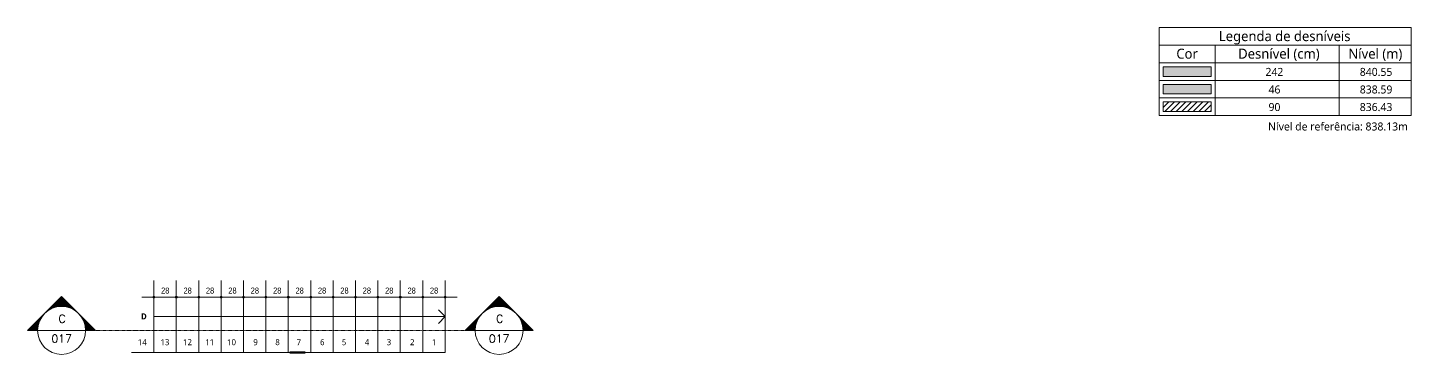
# Model space of a CAD drawing. Header units: centimetres. Extents: x -1095 to 23421, y -520 to 84300.
# Drawn here: x 21692 to 23421, y -332 to 77 of the extents above; entities that cross this region are included whole.
import ezdxf

# ---------------------------------------------------------------- set-up
doc = ezdxf.new("R2010")
doc.units = ezdxf.units.CM
doc.linetypes.add('Centro de 6 mm', pattern=[1.32, 0.6, -0.24, 0.24, -0.24])
doc.linetypes.add('Projeção', pattern=[0.396875, 0.238125, -0.15875])
for name, color, linetype, lineweight in [('A-ANNO-DIMS', 7, 'Continuous', 9), ('A-ANNO-DIMS-50', 7, 'Continuous', 9), ('A-DETL-GENF', 7, 'Continuous', 18), ('A-DETL-IDEN', 7, 'Continuous', 9), ('A-DETL-THIN', 7, 'Continuous', 18), ('G-ANNO-SYMB', 7, 'Continuous', 9), ('G-ANNO-TEXT', 7, 'Continuous', 9), ('S-COLS', 7, 'Continuous', 9), ('S-STRS', 7, 'Continuous', 9)]:
    doc.layers.add(name, color=color, linetype=linetype, lineweight=lineweight)
doc.layers.add('A-DETL', color=7, linetype='Continuous', lineweight=18, true_color=0x00a600)
doc.styles.add('Fira Sans_1', font='', dxfattribs={"width": 0.9, "height": 7.5})
doc.styles.add('Gadugi_1', font='gadugi.ttf', dxfattribs={"height": 10})
doc.styles.add('Gadugi_2', font='gadugi.ttf', dxfattribs={"height": 7.5})
doc.styles.add('Gadugi_3', font='gadugi.ttf', dxfattribs={"height": 12.5})
doc.styles.add('Gadugi_B', font='gadugib.ttf', dxfattribs={"height": 7.5})
doc.styles.add('RomanD', font='romand__.ttf', dxfattribs={"height": 10})
doc.styles.get('Fira Sans_1').set_extended_font_data('Fira Sans')
doc.dimstyles.new('PED_R80_1_5mm_ACIMA_As_ESQ__R00_7', dxfattribs={"dimscale": 30.48, "dimtxt": 10.229846, "dimasz": 0.328084, "dimexe": 0.246063, "dimexo": 0.246063, "dimgap": 0.049213, "dimtad": 1, "dimdec": 1, "dimrnd": 0.5, "dimdsep": 46, "dimtxsty": 'Fira Sans_1', "dimblk1": 'DOTSMALL', "dimblk2": 'DOTSMALL', "dimsah": 1, "dimcen": 0.09, "dimdle": 0.492126, "dimazin": 0, "dimtfac": 1, "dimtdec": 4, "dimtix": 1, "dimtmove": 0, "dimatfit": 3, "dimfxl": 1, "dimtvp": 1, "dimtolj": 1, "dimtzin": 0, "dimarcsym": 2})

# ---------------------------------------------------------------- blocks, each defined once
blk = doc.blocks.new('Corte - M_Cabeça do corte - Preenchida-2060824-PL501 - FORMA DA ESCADA RES')
at = {"layer": 'G-ANNO-SYMB'}
h = blk.add_hatch(color=256, dxfattribs=at)
edge = h.paths.add_edge_path(flags=0)
edge.add_line((-0.6, 0.849), (-0.6, 0.6))
edge.add_arc((-0.6, 0), 0.6, 90, 135)
edge.add_line((-1.024, 0.424), (-0.6, 0.849))
h = blk.add_hatch(color=256, dxfattribs=at)
edge = h.paths.add_edge_path(flags=0)
edge.add_line((-0.6, 0.849), (-0.176, 0.424))
edge.add_arc((-0.6, 0), 0.6, 45, 90)
edge.add_line((-0.6, 0.6), (-0.6, 0.849))
h = blk.add_hatch(color=256, dxfattribs=at)
edge = h.paths.add_edge_path(flags=0)
edge.add_line((-1.449, 0), (-1.024, 0.424))
edge.add_arc((-0.6, 0), 0.6, 135, 180)
edge.add_line((-1.2, 0), (-1.449, 0))
h = blk.add_hatch(color=256, dxfattribs=at)
edge = h.paths.add_edge_path(flags=0)
edge.add_line((0.249, 0), (0, 0))
edge.add_arc((-0.6, 0), 0.6, 360, 405)
edge.add_line((-0.176, 0.424), (0.249, 0))
for p, q in [((-0.6, 0.849), (-1.449, 0)), ((-0.6, 0.849), (-1.024, 0.424)), ((-0.6, 0.849), (0.249, 0)), ((-0.6, 0.6), (-0.6, 0.849)), ((-0.6, 0.849), (-0.6, 0.6)), ((-0.176, 0.424), (-0.6, 0.849)), ((-1.024, 0.424), (-1.449, 0)), ((0.249, 0), (-0.176, 0.424)), ((-1.449, 0), (-1.2, 0)), ((0, 0), (0.249, 0)), ((-1.2, 0), (-1.449, 0)), ((0, 0), (0.249, 0))]:
    blk.add_line(p, q, dxfattribs=at)
for start, end in [(360, 180), (135, 180), (90, 135), (45, 90), (360, 45), (180, 360)]:
    blk.add_arc((-0.6, 0), 0.6, start, end, dxfattribs=at)
blk = doc.blocks.new('DIMBLOCK408-PL501 - FORMA DA ESCADA RES')
at = {"layer": 'A-ANNO-DIMS-50', "true_color": 0x000032}
h = blk.add_hatch(color=178, dxfattribs=at)
edge = h.paths.add_edge_path(flags=0)
edge.add_arc((21849.3, -260.3), 1.25, 0, 360)
h = blk.add_hatch(color=178, dxfattribs=at)
edge = h.paths.add_edge_path(flags=0)
edge.add_arc((21877.3, -260.3), 1.25, 0, 360)
at = {"layer": 'A-ANNO-DIMS-50', "color": 178, "true_color": 0x000032}
for p, q in [((21849.3, -266), (21849.3, -252.8)), ((21877.3, -266), (21877.3, -252.8)), ((21834.3, -260.3), (21877.3, -260.3)), ((21849.3, -260.3), (21849.3, -266)), ((21877.3, -260.3), (21877.3, -266))]:
    blk.add_line(p, q, dxfattribs=at)
for centre in [(21849.3, -260.3), (21877.3, -260.3)]:
    blk.add_circle(centre, 1.25, dxfattribs=at)
at = {"layer": 'A-ANNO-DIMS-50', "color": 0, "insert": (21858.3, -248.4), "char_height": 7.5, "width": 11.961, "attachment_point": 1, "line_spacing_factor": 1.049215, "style": 'Fira Sans_1'}
blk.add_mtext('28', dxfattribs=at)
blk = doc.blocks.new('_DotSmall')
at = {"color": 0, "linetype": 'ByBlock', "const_width": 0.5}
blk.add_lwpolyline([(-0.0625, 0, 1), (0.0625, 0, 1)], format="xyb", close=True, dxfattribs=at)
blk = doc.blocks.new('DIMBLOCK409-PL501 - FORMA DA ESCADA RES')
at = {"layer": 'A-ANNO-DIMS-50', "true_color": 0x000032}
h = blk.add_hatch(color=178, dxfattribs=at)
edge = h.paths.add_edge_path(flags=0)
edge.add_arc((21877.3, -260.3), 1.25, 0, 360)
h = blk.add_hatch(color=178, dxfattribs=at)
edge = h.paths.add_edge_path(flags=0)
edge.add_arc((21905.3, -260.3), 1.25, 0, 360)
at = {"layer": 'A-ANNO-DIMS-50', "color": 178, "true_color": 0x000032}
for p, q in [((21877.3, -266), (21877.3, -252.8)), ((21905.3, -266), (21905.3, -252.8)), ((21877.3, -260.3), (21905.3, -260.3)), ((21877.3, -260.3), (21877.3, -266)), ((21905.3, -260.3), (21905.3, -266))]:
    blk.add_line(p, q, dxfattribs=at)
for centre in [(21877.3, -260.3), (21905.3, -260.3)]:
    blk.add_circle(centre, 1.25, dxfattribs=at)
at = {"layer": 'A-ANNO-DIMS-50', "color": 0, "insert": (21886.3, -248.4), "char_height": 7.5, "width": 11.961, "attachment_point": 1, "line_spacing_factor": 1.049215, "style": 'Fira Sans_1'}
blk.add_mtext('28', dxfattribs=at)
blk = doc.blocks.new('DIMBLOCK410-PL501 - FORMA DA ESCADA RES')
at = {"layer": 'A-ANNO-DIMS-50', "true_color": 0x000032}
h = blk.add_hatch(color=178, dxfattribs=at)
edge = h.paths.add_edge_path(flags=0)
edge.add_arc((21905.3, -260.3), 1.25, 0, 360)
h = blk.add_hatch(color=178, dxfattribs=at)
edge = h.paths.add_edge_path(flags=0)
edge.add_arc((21933.3, -260.3), 1.25, 0, 360)
at = {"layer": 'A-ANNO-DIMS-50', "color": 178, "true_color": 0x000032}
for p, q in [((21905.3, -266), (21905.3, -252.8)), ((21933.3, -266), (21933.3, -252.8)), ((21905.3, -260.3), (21933.3, -260.3)), ((21905.3, -260.3), (21905.3, -266)), ((21933.3, -260.3), (21933.3, -266))]:
    blk.add_line(p, q, dxfattribs=at)
for centre in [(21905.3, -260.3), (21933.3, -260.3)]:
    blk.add_circle(centre, 1.25, dxfattribs=at)
at = {"layer": 'A-ANNO-DIMS-50', "color": 0, "insert": (21914.3, -248.4), "char_height": 7.5, "width": 11.961, "attachment_point": 1, "line_spacing_factor": 1.049215, "style": 'Fira Sans_1'}
blk.add_mtext('28', dxfattribs=at)
blk = doc.blocks.new('DIMBLOCK411-PL501 - FORMA DA ESCADA RES')
at = {"layer": 'A-ANNO-DIMS-50', "true_color": 0x000032}
h = blk.add_hatch(color=178, dxfattribs=at)
edge = h.paths.add_edge_path(flags=0)
edge.add_arc((21933.3, -260.3), 1.25, 0, 360)
h = blk.add_hatch(color=178, dxfattribs=at)
edge = h.paths.add_edge_path(flags=0)
edge.add_arc((21961.3, -260.3), 1.25, 0, 360)
at = {"layer": 'A-ANNO-DIMS-50', "color": 178, "true_color": 0x000032}
for p, q in [((21933.3, -266), (21933.3, -252.8)), ((21961.3, -266), (21961.3, -252.8)), ((21933.3, -260.3), (21961.3, -260.3)), ((21933.3, -260.3), (21933.3, -266)), ((21961.3, -260.3), (21961.3, -266))]:
    blk.add_line(p, q, dxfattribs=at)
for centre in [(21933.3, -260.3), (21961.3, -260.3)]:
    blk.add_circle(centre, 1.25, dxfattribs=at)
at = {"layer": 'A-ANNO-DIMS-50', "color": 0, "insert": (21942.3, -248.4), "char_height": 7.5, "width": 11.961, "attachment_point": 1, "line_spacing_factor": 1.049215, "style": 'Fira Sans_1'}
blk.add_mtext('28', dxfattribs=at)
blk = doc.blocks.new('DIMBLOCK412-PL501 - FORMA DA ESCADA RES')
at = {"layer": 'A-ANNO-DIMS-50', "true_color": 0x000032}
h = blk.add_hatch(color=178, dxfattribs=at)
edge = h.paths.add_edge_path(flags=0)
edge.add_arc((21961.3, -260.3), 1.25, 0, 360)
h = blk.add_hatch(color=178, dxfattribs=at)
edge = h.paths.add_edge_path(flags=0)
edge.add_arc((21989.3, -260.3), 1.25, 0, 360)
at = {"layer": 'A-ANNO-DIMS-50', "color": 178, "true_color": 0x000032}
for p, q in [((21961.3, -266), (21961.3, -252.8)), ((21989.3, -266), (21989.3, -252.8)), ((21961.3, -260.3), (21989.3, -260.3)), ((21961.3, -260.3), (21961.3, -266)), ((21989.3, -260.3), (21989.3, -266))]:
    blk.add_line(p, q, dxfattribs=at)
for centre in [(21961.3, -260.3), (21989.3, -260.3)]:
    blk.add_circle(centre, 1.25, dxfattribs=at)
at = {"layer": 'A-ANNO-DIMS-50', "color": 0, "insert": (21970.3, -248.4), "char_height": 7.5, "width": 11.961, "attachment_point": 1, "line_spacing_factor": 1.049215, "style": 'Fira Sans_1'}
blk.add_mtext('28', dxfattribs=at)
blk = doc.blocks.new('DIMBLOCK413-PL501 - FORMA DA ESCADA RES')
at = {"layer": 'A-ANNO-DIMS-50', "true_color": 0x000032}
h = blk.add_hatch(color=178, dxfattribs=at)
edge = h.paths.add_edge_path(flags=0)
edge.add_arc((21989.3, -260.3), 1.25, 0, 360)
h = blk.add_hatch(color=178, dxfattribs=at)
edge = h.paths.add_edge_path(flags=0)
edge.add_arc((22017.3, -260.3), 1.25, 0, 360)
at = {"layer": 'A-ANNO-DIMS-50', "color": 178, "true_color": 0x000032}
for p, q in [((21989.3, -266), (21989.3, -252.8)), ((22017.3, -266), (22017.3, -252.8)), ((21989.3, -260.3), (22017.3, -260.3)), ((21989.3, -260.3), (21989.3, -266)), ((22017.3, -260.3), (22017.3, -266))]:
    blk.add_line(p, q, dxfattribs=at)
for centre in [(21989.3, -260.3), (22017.3, -260.3)]:
    blk.add_circle(centre, 1.25, dxfattribs=at)
at = {"layer": 'A-ANNO-DIMS-50', "color": 0, "insert": (21998.3, -248.4), "char_height": 7.5, "width": 11.961, "attachment_point": 1, "line_spacing_factor": 1.049215, "style": 'Fira Sans_1'}
blk.add_mtext('28', dxfattribs=at)
blk = doc.blocks.new('DIMBLOCK414-PL501 - FORMA DA ESCADA RES')
at = {"layer": 'A-ANNO-DIMS-50', "true_color": 0x000032}
h = blk.add_hatch(color=178, dxfattribs=at)
edge = h.paths.add_edge_path(flags=0)
edge.add_arc((22017.3, -260.3), 1.25, 0, 360)
h = blk.add_hatch(color=178, dxfattribs=at)
edge = h.paths.add_edge_path(flags=0)
edge.add_arc((22045.3, -260.3), 1.25, 0, 360)
at = {"layer": 'A-ANNO-DIMS-50', "color": 178, "true_color": 0x000032}
for p, q in [((22017.3, -266), (22017.3, -252.8)), ((22045.3, -266), (22045.3, -252.8)), ((22017.3, -260.3), (22045.3, -260.3)), ((22017.3, -260.3), (22017.3, -266)), ((22045.3, -260.3), (22045.3, -266))]:
    blk.add_line(p, q, dxfattribs=at)
for centre in [(22017.3, -260.3), (22045.3, -260.3)]:
    blk.add_circle(centre, 1.25, dxfattribs=at)
at = {"layer": 'A-ANNO-DIMS-50', "color": 0, "insert": (22026.3, -248.4), "char_height": 7.5, "width": 11.961, "attachment_point": 1, "line_spacing_factor": 1.049215, "style": 'Fira Sans_1'}
blk.add_mtext('28', dxfattribs=at)
blk = doc.blocks.new('DIMBLOCK415-PL501 - FORMA DA ESCADA RES')
at = {"layer": 'A-ANNO-DIMS-50', "true_color": 0x000032}
h = blk.add_hatch(color=178, dxfattribs=at)
edge = h.paths.add_edge_path(flags=0)
edge.add_arc((22045.3, -260.3), 1.25, 0, 360)
h = blk.add_hatch(color=178, dxfattribs=at)
edge = h.paths.add_edge_path(flags=0)
edge.add_arc((22073.3, -260.3), 1.25, 0, 360)
at = {"layer": 'A-ANNO-DIMS-50', "color": 178, "true_color": 0x000032}
for p, q in [((22045.3, -266), (22045.3, -252.8)), ((22073.3, -266), (22073.3, -252.8)), ((22045.3, -260.3), (22073.3, -260.3)), ((22045.3, -260.3), (22045.3, -266)), ((22073.3, -260.3), (22073.3, -266))]:
    blk.add_line(p, q, dxfattribs=at)
for centre in [(22045.3, -260.3), (22073.3, -260.3)]:
    blk.add_circle(centre, 1.25, dxfattribs=at)
at = {"layer": 'A-ANNO-DIMS-50', "color": 0, "insert": (22054.3, -248.4), "char_height": 7.5, "width": 11.961, "attachment_point": 1, "line_spacing_factor": 1.049215, "style": 'Fira Sans_1'}
blk.add_mtext('28', dxfattribs=at)
blk = doc.blocks.new('DIMBLOCK416-PL501 - FORMA DA ESCADA RES')
at = {"layer": 'A-ANNO-DIMS-50', "true_color": 0x000032}
h = blk.add_hatch(color=178, dxfattribs=at)
edge = h.paths.add_edge_path(flags=0)
edge.add_arc((22073.3, -260.3), 1.25, 0, 360)
h = blk.add_hatch(color=178, dxfattribs=at)
edge = h.paths.add_edge_path(flags=0)
edge.add_arc((22101.3, -260.3), 1.25, 0, 360)
at = {"layer": 'A-ANNO-DIMS-50', "color": 178, "true_color": 0x000032}
for p, q in [((22073.3, -266), (22073.3, -252.8)), ((22101.3, -266), (22101.3, -252.8)), ((22073.3, -260.3), (22101.3, -260.3)), ((22073.3, -260.3), (22073.3, -266)), ((22101.3, -260.3), (22101.3, -266))]:
    blk.add_line(p, q, dxfattribs=at)
for centre in [(22073.3, -260.3), (22101.3, -260.3)]:
    blk.add_circle(centre, 1.25, dxfattribs=at)
at = {"layer": 'A-ANNO-DIMS-50', "color": 0, "insert": (22082.3, -248.4), "char_height": 7.5, "width": 11.961, "attachment_point": 1, "line_spacing_factor": 1.049215, "style": 'Fira Sans_1'}
blk.add_mtext('28', dxfattribs=at)
blk = doc.blocks.new('DIMBLOCK417-PL501 - FORMA DA ESCADA RES')
at = {"layer": 'A-ANNO-DIMS-50', "true_color": 0x000032}
h = blk.add_hatch(color=178, dxfattribs=at)
edge = h.paths.add_edge_path(flags=0)
edge.add_arc((22101.3, -260.3), 1.25, 0, 360)
h = blk.add_hatch(color=178, dxfattribs=at)
edge = h.paths.add_edge_path(flags=0)
edge.add_arc((22129.3, -260.3), 1.25, 0, 360)
at = {"layer": 'A-ANNO-DIMS-50', "color": 178, "true_color": 0x000032}
for p, q in [((22101.3, -266), (22101.3, -252.8)), ((22129.3, -266), (22129.3, -252.8)), ((22101.3, -260.3), (22129.3, -260.3)), ((22101.3, -260.3), (22101.3, -266)), ((22129.3, -260.3), (22129.3, -266))]:
    blk.add_line(p, q, dxfattribs=at)
for centre in [(22101.3, -260.3), (22129.3, -260.3)]:
    blk.add_circle(centre, 1.25, dxfattribs=at)
at = {"layer": 'A-ANNO-DIMS-50', "color": 0, "insert": (22110.3, -248.4), "char_height": 7.5, "width": 11.961, "attachment_point": 1, "line_spacing_factor": 1.049215, "style": 'Fira Sans_1'}
blk.add_mtext('28', dxfattribs=at)
blk = doc.blocks.new('DIMBLOCK418-PL501 - FORMA DA ESCADA RES')
at = {"layer": 'A-ANNO-DIMS-50', "true_color": 0x000032}
h = blk.add_hatch(color=178, dxfattribs=at)
edge = h.paths.add_edge_path(flags=0)
edge.add_arc((22129.3, -260.3), 1.25, 0, 360)
h = blk.add_hatch(color=178, dxfattribs=at)
edge = h.paths.add_edge_path(flags=0)
edge.add_arc((22157.3, -260.3), 1.25, 0, 360)
at = {"layer": 'A-ANNO-DIMS-50', "color": 178, "true_color": 0x000032}
for p, q in [((22129.3, -266), (22129.3, -252.8)), ((22157.3, -266), (22157.3, -252.8)), ((22129.3, -260.3), (22157.3, -260.3)), ((22129.3, -260.3), (22129.3, -266)), ((22157.3, -260.3), (22157.3, -266))]:
    blk.add_line(p, q, dxfattribs=at)
for centre in [(22129.3, -260.3), (22157.3, -260.3)]:
    blk.add_circle(centre, 1.25, dxfattribs=at)
at = {"layer": 'A-ANNO-DIMS-50', "color": 0, "insert": (22138.3, -248.4), "char_height": 7.5, "width": 11.961, "attachment_point": 1, "line_spacing_factor": 1.049215, "style": 'Fira Sans_1'}
blk.add_mtext('28', dxfattribs=at)
blk = doc.blocks.new('DIMBLOCK419-PL501 - FORMA DA ESCADA RES')
at = {"layer": 'A-ANNO-DIMS-50', "true_color": 0x000032}
h = blk.add_hatch(color=178, dxfattribs=at)
edge = h.paths.add_edge_path(flags=0)
edge.add_arc((22157.3, -260.3), 1.25, 0, 360)
h = blk.add_hatch(color=178, dxfattribs=at)
edge = h.paths.add_edge_path(flags=0)
edge.add_arc((22185.3, -260.3), 1.25, 0, 360)
at = {"layer": 'A-ANNO-DIMS-50', "color": 178, "true_color": 0x000032}
for p, q in [((22157.3, -266), (22157.3, -252.8)), ((22185.3, -266), (22185.3, -252.8)), ((22157.3, -260.3), (22185.3, -260.3)), ((22157.3, -260.3), (22157.3, -266)), ((22185.3, -260.3), (22185.3, -266))]:
    blk.add_line(p, q, dxfattribs=at)
for centre in [(22157.3, -260.3), (22185.3, -260.3)]:
    blk.add_circle(centre, 1.25, dxfattribs=at)
at = {"layer": 'A-ANNO-DIMS-50', "color": 0, "insert": (22166.3, -248.4), "char_height": 7.5, "width": 11.961, "attachment_point": 1, "line_spacing_factor": 1.049215, "style": 'Fira Sans_1'}
blk.add_mtext('28', dxfattribs=at)
blk = doc.blocks.new('DIMBLOCK420-PL501 - FORMA DA ESCADA RES')
at = {"layer": 'A-ANNO-DIMS-50', "true_color": 0x000032}
h = blk.add_hatch(color=178, dxfattribs=at)
edge = h.paths.add_edge_path(flags=0)
edge.add_arc((22185.3, -260.3), 1.25, 0, 360)
h = blk.add_hatch(color=178, dxfattribs=at)
edge = h.paths.add_edge_path(flags=0)
edge.add_arc((22213.3, -260.3), 1.25, 0, 360)
at = {"layer": 'A-ANNO-DIMS-50', "color": 178, "true_color": 0x000032}
for p, q in [((22185.3, -266), (22185.3, -252.8)), ((22213.3, -266), (22213.3, -252.8)), ((22185.3, -260.3), (22228.3, -260.3)), ((22185.3, -260.3), (22185.3, -266)), ((22213.3, -260.3), (22213.3, -266))]:
    blk.add_line(p, q, dxfattribs=at)
for centre in [(22185.3, -260.3), (22213.3, -260.3)]:
    blk.add_circle(centre, 1.25, dxfattribs=at)
at = {"layer": 'A-ANNO-DIMS-50', "color": 0, "insert": (22194.3, -248.4), "char_height": 7.5, "width": 11.961, "attachment_point": 1, "line_spacing_factor": 1.049215, "style": 'Fira Sans_1'}
blk.add_mtext('28', dxfattribs=at)

msp = doc.modelspace()

# ---------------------------------------------------------------- hatches: boundary and pattern name
at = {"layer": 'A-DETL-GENF', "true_color": 0xffffcc}
msp.add_hatch(color=7, dxfattribs=at).paths.add_polyline_path([(23170.99, 16), (23170.99, 28), (23110.99, 28), (23110.99, 16)], flags=0)
at = {"layer": 'A-DETL-GENF', "true_color": 0xe6b8b7}
msp.add_hatch(color=9, dxfattribs=at).paths.add_polyline_path([(23170.99, -6), (23170.99, 6), (23110.99, 6), (23110.99, -6)], flags=0)
at = {"layer": 'A-DETL-GENF', "true_color": 0xffcc66}
h = msp.add_hatch(dxfattribs=at)
h.set_pattern_fill('FP_1', color=31, style=0, pattern_type=2)
h.set_pattern_definition([(45, (23140.988, 0), (-3.53553, 3.53553), [])])
h.paths.add_polyline_path([(23170.99, -28), (23170.99, -16), (23110.99, -16), (23110.99, -28)], flags=0)

# ---------------------------------------------------------------- linework, layer by layer
at = {"layer": 'A-DETL', "color": 7}
for p, q in [((22213.31, -284.75), (22204.82, -276.26)), ((21849.31, -284.75), (22213.31, -284.75)), ((22213.31, -284.75), (22204.82, -293.24))]:
    msp.add_line(p, q, dxfattribs=at)
at = {"layer": 'A-DETL-THIN'}
for p, q in [((23420.99, 77), (23105.99, 77)), ((23105.99, 77), (23105.99, -33)), ((23420.99, 77), (23420.99, -33)), ((23420.99, 55), (23105.99, 55)), ((23175.99, 55), (23175.99, -33)), ((23330.99, 55), (23330.99, -33)), ((23420.99, 33), (23105.99, 33)), ((23170.99, 28), (23110.99, 28)), ((23110.99, 28), (23110.99, 16)), ((23170.99, 16), (23170.99, 28)), ((23420.99, 11), (23105.99, 11)), ((23110.99, 16), (23170.99, 16)), ((23170.99, 6), (23110.99, 6)), ((23110.99, 6), (23110.99, -6)), ((23170.99, -6), (23170.99, 6)), ((23420.99, -11), (23105.99, -11)), ((23110.99, -6), (23170.99, -6)), ((23170.99, -16), (23110.99, -16)), ((23110.99, -16), (23110.99, -28)), ((23170.99, -28), (23170.99, -16)), ((23420.99, -33), (23105.99, -33)), ((23110.99, -28), (23170.99, -28))]:
    msp.add_line(p, q, dxfattribs=at)
at = {"layer": 'G-ANNO-SYMB'}
for p, q in [((21703.94, -302.02), (21763.94, -302.02)), ((22250.79, -302.02), (22310.79, -302.02))]:
    msp.add_line(p, q, dxfattribs=at)
at = {"layer": 'G-ANNO-SYMB', "linetype": 'Centro de 6 mm'}
msp.add_line((21763.94, -302.02), (22250.79, -302.02), dxfattribs=at)
at = {"layer": 'S-COLS', "lineweight": 50}
for p, q in [((22038.31, -329.75), (22019.31, -329.75)), ((22019.31, -329.75), (22019.31, -329.81)), ((22038.31, -329.81), (22038.31, -329.75))]:
    msp.add_line(p, q, dxfattribs=at)
at = {"layer": 'S-STRS', "linetype": 'Projeção', "lineweight": 18}
for p, q in [((21849.31, -329.75), (21849.31, -239.75)), ((21877.31, -329.75), (21877.31, -239.75)), ((21905.31, -329.75), (21905.31, -239.75)), ((21933.31, -329.75), (21933.31, -239.75)), ((21961.31, -329.75), (21961.31, -239.75)), ((21989.31, -329.75), (21989.31, -239.75)), ((22017.31, -329.75), (22017.31, -239.75)), ((22045.31, -329.75), (22045.31, -239.75)), ((22073.31, -329.75), (22073.31, -239.75)), ((22101.31, -329.75), (22101.31, -239.75)), ((22129.31, -329.75), (22129.31, -239.75)), ((22157.31, -329.75), (22157.31, -239.75)), ((22185.31, -329.75), (22185.31, -239.75)), ((22213.31, -329.75), (22213.31, -239.75))]:
    msp.add_line(p, q, dxfattribs=at)
at = {"layer": 'S-STRS', "lineweight": 18}
for p, q in [((21849.31, -329.75), (21849.31, -239.75)), ((21877.31, -329.75), (21877.31, -239.75)), ((21905.31, -329.75), (21905.31, -239.75)), ((21933.31, -329.75), (21933.31, -239.75)), ((21961.31, -329.75), (21961.31, -239.75)), ((21989.31, -329.75), (21989.31, -239.75)), ((22017.31, -329.75), (22017.31, -239.75)), ((22045.31, -329.75), (22045.31, -239.75)), ((22073.31, -329.75), (22073.31, -239.75)), ((22101.31, -329.75), (22101.31, -239.75)), ((22129.31, -329.75), (22129.31, -239.75)), ((22157.31, -329.75), (22157.31, -239.75)), ((22185.31, -329.75), (22185.31, -239.75)), ((22213.31, -329.75), (22213.31, -239.75)), ((21849.31, -329.75), (21821.31, -329.75)), ((21877.31, -329.75), (21849.31, -329.75)), ((21905.31, -329.75), (21877.31, -329.75)), ((21933.31, -329.75), (21905.31, -329.75)), ((21961.31, -329.75), (21933.31, -329.75)), ((21989.31, -329.75), (21961.31, -329.75)), ((22017.31, -329.75), (21989.31, -329.75)), ((22019.31, -329.75), (22017.31, -329.75)), ((22045.31, -329.75), (22038.31, -329.75)), ((22073.31, -329.75), (22045.31, -329.75)), ((22101.31, -329.75), (22073.31, -329.75)), ((22129.31, -329.75), (22101.31, -329.75)), ((22157.31, -329.75), (22129.31, -329.75)), ((22185.31, -329.75), (22157.31, -329.75)), ((22213.31, -329.75), (22185.31, -329.75))]:
    msp.add_line(p, q, dxfattribs=at)

# ---------------------------------------------------------------- block references
at = {"layer": 'G-ANNO-SYMB', "xscale": 49.99999999999998, "yscale": 49.99999999999998, "zscale": 49.99999999999998}
msp.add_blockref('Corte - M_Cabeça do corte - Preenchida-2060824-PL501 - FORMA DA ESCADA RES', (21763.94, -302.02), dxfattribs=at)
at = {"layer": 'G-ANNO-SYMB', "extrusion": (0, 0, -1), "xscale": 49.99999999999998, "yscale": 49.99999999999998, "zscale": 49.99999999999998}
msp.add_blockref('Corte - M_Cabeça do corte - Preenchida-2060824-PL501 - FORMA DA ESCADA RES', (-22250.79, -302.02), dxfattribs=at)

# ---------------------------------------------------------------- texts
at = {"layer": 'A-DETL-IDEN', "char_height": 10, "attachment_point": 1, "style": 'Gadugi_1'}
for s, insert, width in [('242', (23238.67, 26.58), 27.6582), ('840.55', (23356.57, 26.58), 49.7046), ('46', (23242.47, 4.58), 18.4388), ('838.59', (23356.57, 4.58), 49.7046), ('90', (23242.47, -17.42), 18.4388), ('836.43', (23356.57, -17.42), 49.7046)]:
    msp.add_mtext(s, dxfattribs=dict(at, insert=insert, width=width))
at = {"layer": 'G-ANNO-SYMB', "char_height": 10, "attachment_point": 1, "style": 'RomanD'}
for s, insert, width in [('C', (21730.05, -282.4), 12.0253), ('C', (22276.9, -282.4), 12.0253), ('017', (21721.12, -307.34), 33.6709), ('017', (22267.97, -307.34), 33.6709)]:
    msp.add_mtext(s, dxfattribs=dict(at, insert=insert, width=width))
at = {"layer": 'G-ANNO-TEXT', "attachment_point": 1}
for s, insert, char_height, width, style in [('Legenda de desníveis', (23180.46, 72.63), 12.5, 200.8227, 'Gadugi_3'), ('Cor', (23127.26, 50.63), 12.5, 32.8692, 'Gadugi_3'), ('Desnível (cm)', (23204.56, 50.63), 12.5, 125.4641, 'Gadugi_3'), ('Nível (m)', (23342.26, 50.63), 12.5, 84.9789, 'Gadugi_3'), ('Nível de referência: 838.13m', (23241.89, -41.74), 10, 213.6497, 'Gadugi_1'), ('\\fGadugi|b1|i0|c0|p34|;D', (21833.15, -280.76), 7.5, 9.6203, 'Gadugi_B'), ('14', (21829.15, -313), 7.5, 13.6287, 'Gadugi_2'), ('13', (21857.45, -313), 7.5, 13.6287, 'Gadugi_2'), ('12', (21885.68, -313), 7.5, 13.6287, 'Gadugi_2'), ('11', (21913.5, -313), 7.5, 13.6287, 'Gadugi_2'), ('10', (21940.71, -313), 7.5, 13.6287, 'Gadugi_2'), ('9', (21973.54, -313), 7.5, 6.8143, 'Gadugi_2'), ('8', (22001.05, -313), 7.5, 6.8143, 'Gadugi_2'), ('7', (22027.66, -313), 7.5, 6.8143, 'Gadugi_2'), ('6', (22056.97, -313), 7.5, 6.8143, 'Gadugi_2'), ('5', (22084.18, -313), 7.5, 6.8143, 'Gadugi_2'), ('4', (22112.9, -313), 7.5, 6.8143, 'Gadugi_2'), ('3', (22140.31, -313), 7.5, 6.8143, 'Gadugi_2'), ('2', (22169.47, -313), 7.5, 6.8143, 'Gadugi_2'), ('1', (22196.83, -313), 7.5, 6.8143, 'Gadugi_2')]:
    msp.add_mtext(s, dxfattribs=dict(at, insert=insert, char_height=char_height, width=width, style=style))

# ---------------------------------------------------------------- dimensions: what is measured, and where the dimension line sits
at = {"layer": 'A-ANNO-DIMS', "color": 178, "true_color": 0x000032}
for base, p1, p2, picture, middle in [((21877.31, -260.27), (21849.31, -258.5), (21877.31, -258.5), 'DIMBLOCK408-PL501 - FORMA DA ESCADA RES', (21863.31, -254.96)), ((21905.31, -260.27), (21877.31, -258.5), (21905.31, -258.5), 'DIMBLOCK409-PL501 - FORMA DA ESCADA RES', (21891.31, -254.96)), ((21933.31, -260.27), (21905.31, -258.5), (21933.31, -258.5), 'DIMBLOCK410-PL501 - FORMA DA ESCADA RES', (21919.31, -254.96)), ((21961.31, -260.27), (21933.31, -258.5), (21961.31, -258.5), 'DIMBLOCK411-PL501 - FORMA DA ESCADA RES', (21947.31, -254.96)), ((21989.31, -260.27), (21961.31, -258.5), (21989.31, -258.5), 'DIMBLOCK412-PL501 - FORMA DA ESCADA RES', (21975.31, -254.96)), ((22017.31, -260.27), (21989.31, -258.5), (22017.31, -258.5), 'DIMBLOCK413-PL501 - FORMA DA ESCADA RES', (22003.31, -254.96)), ((22045.31, -260.27), (22017.31, -258.5), (22045.31, -258.5), 'DIMBLOCK414-PL501 - FORMA DA ESCADA RES', (22031.31, -254.96)), ((22073.31, -260.27), (22045.31, -258.5), (22073.31, -258.5), 'DIMBLOCK415-PL501 - FORMA DA ESCADA RES', (22059.31, -254.96)), ((22101.31, -260.27), (22073.31, -258.5), (22101.31, -258.5), 'DIMBLOCK416-PL501 - FORMA DA ESCADA RES', (22087.31, -254.96)), ((22129.31, -260.27), (22101.31, -258.5), (22129.31, -258.5), 'DIMBLOCK417-PL501 - FORMA DA ESCADA RES', (22115.31, -254.96)), ((22157.31, -260.27), (22129.31, -258.5), (22157.31, -258.5), 'DIMBLOCK418-PL501 - FORMA DA ESCADA RES', (22143.31, -254.96)), ((22185.31, -260.27), (22157.31, -258.5), (22185.31, -258.5), 'DIMBLOCK419-PL501 - FORMA DA ESCADA RES', (22171.31, -254.96)), ((22213.31, -260.27), (22185.31, -258.5), (22213.31, -258.5), 'DIMBLOCK420-PL501 - FORMA DA ESCADA RES', (22199.31, -254.96))]:
    dim = msp.add_linear_dim(base=base, p1=p1, p2=p2, dimstyle='PED_R80_1_5mm_ACIMA_As_ESQ__R00_7', override={"dimpost": '<>', "dimfxl": 28}, dxfattribs=at)
    dim.commit()
    dim.dimension.update_dxf_attribs({"geometry": picture, "text_midpoint": middle})

doc.saveas('drawing.dxf')
